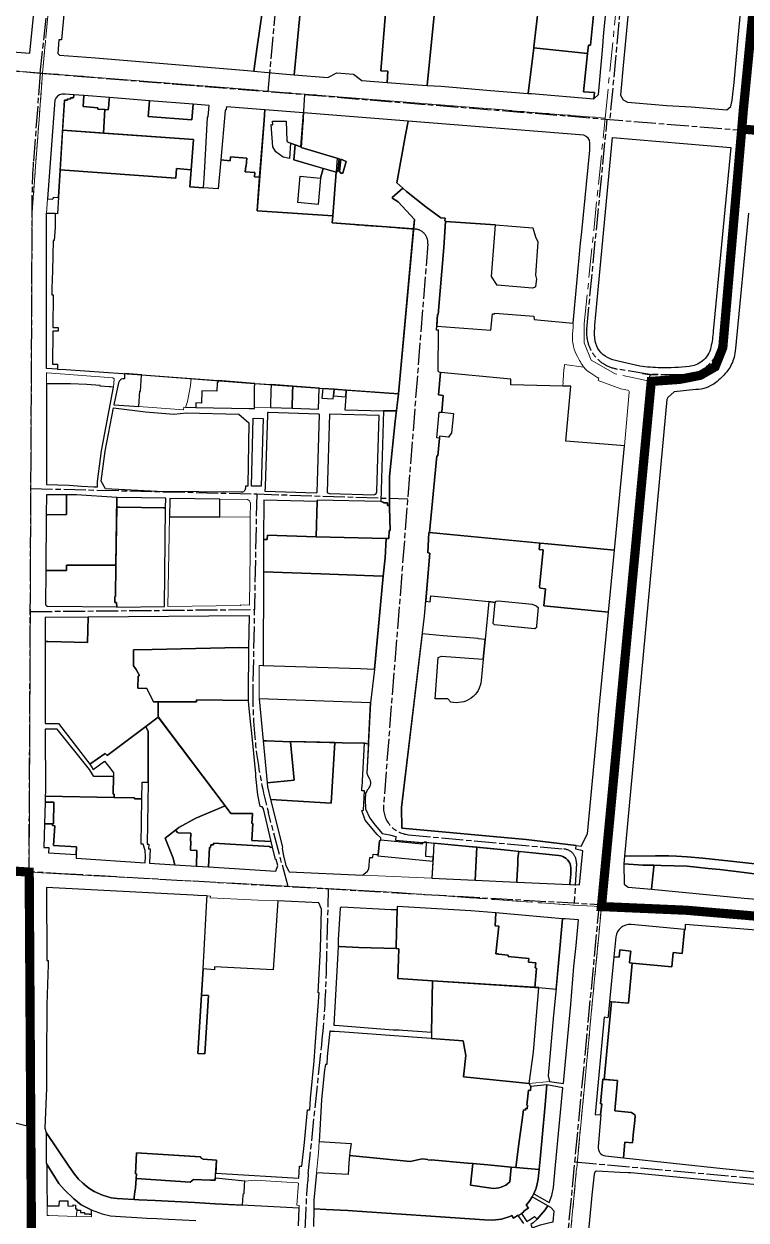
# Model space of a CAD drawing. Header units: millimetres. Extents: x 125232 to 134072, y 142885 to 152835.
# Drawn here: x 132063 to 132849, y 145266 to 146566 of the extents above; entities that cross this region are included whole.
import ezdxf

# ---------------------------------------------------------------- set-up
doc = ezdxf.new("R2010")
doc.units = ezdxf.units.MM
doc.linetypes.add('ACAD_ISO08W100', pattern=[36, 24, -3, 6, -3])
doc.linetypes.add('CENTER', pattern=[50.8, 31.75, -6.35, 6.35, -6.35])
for name, color, linetype in [('commerce', 10, 'Continuous'), ('commerce & office', 242, 'Continuous'), ('commerce and residence', 32, 'Continuous'), ('culture', 21, 'Continuous'), ('green & plaza', 80, 'Continuous'), ('hospital', 231, 'Continuous'), ('industry', 35, 'Continuous'), ('military', 76, 'Continuous'), ('research & university', 30, 'Continuous'), ('reserve', 253, 'Continuous'), ('residence', 2, 'Continuous'), ('water', 4, 'Continuous'), ('老城北中心线', 7, 'ACAD_ISO08W100')]:
    doc.layers.add(name, color=color, linetype=linetype)
for name, color, linetype, lineweight in [('government', 221, 'Continuous', 0), ('historical site', 232, 'Continuous', 0), ('municipal utilities', 151, 'Continuous', 0), ('school', 31, 'Continuous', 0), ('super block', 6, 'CENTER', 0)]:
    doc.layers.add(name, color=color, linetype=linetype, lineweight=lineweight)

msp = doc.modelspace()

# ---------------------------------------------------------------- linework, layer by layer
at = {"layer": 'commerce'}
for points in [[(132510.8, 146590.5), (132518.3, 146667.1), (132500.9, 146668.8), (132463.7, 146671.7), (132463.2, 146664.8), (132458, 146600.9), (132451.3, 146515.6), (132459, 146514.9), (132458, 146502.7), (132486.4, 146500.5), (132501.5, 146499.6)], [(132676.1, 146534.4), (132617.7, 146540.5), (132611.5, 146490.9), (132615.1, 146490.6), (132683, 146485.1), (132683.6, 146491.9), (132671.8, 146492.6)], [(132155.7, 146484.5), (132156, 146486.4), (132128.3, 146488.6), (132127.3, 146476.5), (132143.4, 146475.2), (132143.3, 146473.7), (132150.8, 146473.2), (132154.6, 146472.9), (132154.7, 146474.4), (132155, 146474.4)], [(132246.9, 146479.2), (132199.4, 146482.9), (132198.2, 146465.8), (132245.6, 146462.1)], [(132099.5, 146191), (132087.6, 146191.6), (132087.6, 146360.7), (132097, 146360.6), (132097, 146360.1), (132097, 146344.9), (132096, 146330.8), (132094.8, 146330.8), (132094, 146298.1), (132093.4, 146278.9), (132093.3, 146273.3), (132093.3, 146271.7), (132094.6, 146271.7), (132094.4, 146236.2), (132100.3, 146236.2), (132100.3, 146232.2), (132094.4, 146232.2), (132094.2, 146196.6), (132099.6, 146196.6)], [(132109.3, 146054.2), (132087.5, 146054.2), (132087.3, 146032.7), (132088.4, 146032.7), (132109.3, 146032.8)], [(132217.2, 146050.6), (132164.5, 146051.3), (132164, 146051.4), (132163.9, 146040.8), (132166.9, 146040.8), (132214.9, 146040.3), (132217.1, 146040.3)], [(132460.6, 146040.4), (132460.6, 146042.6), (132458.5, 146042.7), (132458.5, 146045.5), (132454, 146045.5), (132454, 146046.5), (132451.2, 146047), (132382.1, 146048.7), (132382.1, 146047), (132380.7, 146008.6), (132381, 146008.6), (132457.1, 146006.9), (132459.9, 146006.9), (132460.3, 146015.4), (132461.5, 146015.4)], [(132134.4, 145755.7), (132099, 145799.5), (132086.2, 145799.6), (132086.3, 145731.8), (132086.1, 145726.6), (132161.1, 145725.2), (132161.1, 145728.8), (132160.2, 145728.8), (132160.3, 145747.9), (132138.9, 145747.9)], [(132198, 145797), (132195.7, 145802.3), (132195.5, 145802.5), (132153.4, 145770.8), (132151.2, 145773), (132134.7, 145761.3), (132138.2, 145755.8), (132150.7, 145764.6), (132156.3, 145757.3), (132160.3, 145752.1), (132160.3, 145747.9), (132160.2, 145728.8), (132161.1, 145728.8), (132161.1, 145725.2), (132183.2, 145724.8), (132183.1, 145723.7), (132191.2, 145723.7), (132191.6, 145741.8), (132198, 145742)], [(132352.8, 145785.9), (132326.9, 145786.7), (132323.2, 145786.8), (132327.5, 145741.1), (132357, 145744.2)], [(132401.3, 145785), (132353.5, 145786.2), (132353.5, 145785.9), (132352.8, 145785.9), (132357, 145744.2), (132327.5, 145741.1), (132327.9, 145736.7), (132331.3, 145723), (132397, 145719.1)], [(132449.8, 145678.2), (132451.2, 145678.7), (132451.2, 145681.4), (132447.1, 145685), (132434.1, 145700.4), (132430.7, 145711), (132432.3, 145711.5), (132433.3, 145732.4), (132430.5, 145732.4), (132430.7, 145736.6), (132430.9, 145736.6), (132433.6, 145784.3), (132432.3, 145784.4), (132409, 145784.8), (132401.3, 145785), (132397, 145719.1), (132331.3, 145723), (132344.1, 145671.2), (132344, 145669.8), (132345.3, 145661.6), (132347.9, 145651.2), (132350.8, 145645.9), (132351.4, 145644.3), (132431.6, 145640.7), (132432.6, 145642), (132436.6, 145645.2), (132438.1, 145647.5), (132439.1, 145660.1), (132442.4, 145659.9), (132442.7, 145663.5), (132448.4, 145663)], [(132095.4, 145720), (132085.9, 145720.1), (132085.3, 145696.7), (132085.6, 145696.7), (132095.2, 145696.7)], [(132311.9, 145697), (132311, 145697.1), (132311.7, 145707.5), (132311.7, 145707.7), (132288, 145707.8), (132281.8, 145716.1), (132250, 145702.6), (132231.4, 145692.7), (132227.7, 145689.8), (132228.6, 145688.9), (132230.2, 145687), (132230.9, 145686.8), (132244.4, 145686.3), (132244, 145677.6), (132244.7, 145677.6), (132244.3, 145668), (132251.2, 145667.6), (132250.6, 145650.6), (132263.6, 145649.7), (132264.9, 145670.8), (132265.9, 145670.7), (132266.1, 145673.9), (132269, 145673.8), (132269.1, 145675.4), (132330.2, 145671.8), (132331.4, 145670.7), (132333.5, 145671.3), (132332, 145677.5), (132310.7, 145678.3)], [(132120.3, 145671.6), (132095.3, 145673), (132096.6, 145694.5), (132093.9, 145694.7), (132093.9, 145696.7), (132085.6, 145696.7), (132085.3, 145696.7), (132084.6, 145671), (132089.9, 145670.7), (132089.6, 145665.1), (132119.9, 145663.3)], [(132244.7, 145677.6), (132244, 145677.6), (132244.4, 145686.3), (132230.9, 145686.8), (132230.2, 145687), (132228.6, 145688.9), (132227.7, 145689.8), (132216.7, 145681.1), (132225.2, 145659.1), (132226.7, 145653.1), (132227.2, 145652.1), (132250.6, 145650.6), (132251.2, 145667.6), (132244.3, 145668)], [(132333.5, 145671.3), (132331.4, 145670.7), (132330.2, 145671.8), (132269.1, 145675.4), (132269, 145673.8), (132266.1, 145673.9), (132265.9, 145670.7), (132264.9, 145670.8), (132263.6, 145649.7), (132337, 145645), (132339.1, 145651.4), (132337.4, 145657.8), (132336.8, 145657.8)], [(132748.2, 145649.7), (132748.1, 145651.7), (132736.1, 145651.7), (132715.7, 145652.9), (132716, 145631.1), (132720.1, 145627.8), (132745.8, 145625.4)], [(132649, 145593.2), (132576.4, 145599.7), (132575.7, 145585.8), (132579.5, 145585.4), (132576.3, 145555.3), (132579.2, 145555.1), (132579.1, 145554.8), (132589.9, 145553.8), (132589.7, 145552.2), (132612.1, 145550.2), (132611.7, 145546.3), (132619.7, 145545.5), (132619.1, 145539.8), (132620.5, 145539.7), (132618.8, 145518.7), (132623.1, 145518.4), (132641.9, 145516.8), (132644.9, 145549)], [(132724.7, 145545), (132721.7, 145545.3), (132722.2, 145549.7), (132723.1, 145558.2), (132711.1, 145559.5), (132710.3, 145551.4), (132704.7, 145552), (132700.1, 145503.3), (132720.5, 145501.4)], [(132106.6, 145298.9), (132101.1, 145305.5), (132088.9, 145324.6), (132087.9, 145326.4), (132087.9, 145305), (132088.2, 145281.2), (132100.9, 145281), (132101.3, 145281), (132101.5, 145286.7), (132110.9, 145286.4), (132110.7, 145281.1), (132116.4, 145280.9), (132116.4, 145282.1), (132119.2, 145282), (132119, 145277.8), (132120.6, 145277.8), (132120.6, 145276.5), (132124.5, 145276.4), (132124.4, 145274), (132129, 145273.9), (132129, 145272.5), (132133.9, 145272.4), (132133.9, 145271.9), (132136.5, 145271.9), (132136.5, 145276.6), (132136.2, 145276.7), (132125.4, 145282.4), (132117.1, 145288.6)]]:
    msp.add_lwpolyline(points, close=True, dxfattribs=at)
msp.add_lwpolyline([(132106.8, 146580.5), (132103.9, 146549.2), (132101.1, 146549), (132099.8, 146534.2), (132101.5, 146532.4), (132140.7, 146529.4), (132201.6, 146524.6), (132306.2, 146515.7), (132313, 146515.1), (132316.5, 146541.4), (132325, 146599.1)], dxfattribs=at)
for points in [[(132705.4, 145994), (132632.7, 146001), (132624, 146001.8), (132623.3, 145994.8), (132627.7, 145994.4), (132623.7, 145954.2, 0.413332), (132625, 145952.7), (132630.2, 145952.2), (132628.7, 145933.5), (132698.9, 145926.6)], [(132657.5, 145651.7, 0.306714), (132645, 145662.1), (132627, 145663.9), (132601.2, 145666.6), (132600.4, 145659.3), (132600.1, 145653.2), (132599, 145634.6), (132599, 145633.3), (132656.8, 145630.7), (132657.8, 145642), (132658, 145648.1)], [(132781.7, 145581.6), (132723.7, 145587, 0.401427), (132706.8, 145573.6), (132704.7, 145552), (132710.3, 145551.4), (132711.1, 145559.5), (132723.1, 145558.2), (132722.2, 145549.7), (132721.7, 145545.3), (132724.7, 145545), (132767.8, 145541.1), (132769.3, 145556.6), (132779.1, 145555.6)], [(132708.6, 145417.5), (132692.8, 145418.8), (132690.3, 145392.2), (132691.6, 145392.1), (132690.3, 145380), (132690.5, 145380), (132687.5, 145345.5, 0.403553), (132695.5, 145335.6), (132715.1, 145333.5), (132716.8, 145350.5), (132725.1, 145349.7), (132726.2, 145361.9), (132727.1, 145370.4), (132728, 145378.8), (132727.4, 145380.2), (132723.8, 145382.7), (132705.6, 145384.5)]]:
    msp.add_lwpolyline(points, format="xyb", close=True, dxfattribs=at)
at = {"layer": 'commerce & office'}
for points in [[(132313.9, 146170.6), (132314.1, 146175.5), (132309.1, 146175.9), (132274.2, 146178.5), (132274, 146176.3), (132273.1, 146176.4), (132272.8, 146167.1), (132256.6, 146167.5), (132256.1, 146154), (132250, 146154.2), (132250, 146149.2), (132308, 146148.1), (132313.6, 146148.2)], [(132355.1, 146165.7), (132355.3, 146172.5), (132332.1, 146174.2), (132331.7, 146169.5), (132331.3, 146149.2), (132354.7, 146148.5)], [(132400.4, 146169.1), (132400.4, 146169.2), (132388, 146170.1), (132387.2, 146159.6), (132399.5, 146158.6), (132399.8, 146161.9)], [(132164, 146051.4), (132120.3, 146054.2), (132109.3, 146054.2), (132109.3, 146032.8), (132088.4, 146032.7), (132087.3, 146032.7), (132086.7, 145971.9), (132109.2, 145972), (132109.4, 145978), (132163, 145978)], [(132629.7, 145386.9), (132631.8, 145412.6), (132614.4, 145410.8), (132613.9, 145406.5), (132611.9, 145406.8), (132609.9, 145390.7), (132610.8, 145390.6), (132610.4, 145386.8), (132608.6, 145386.9), (132608.4, 145385.3), (132606.3, 145385.5), (132604.9, 145374.8), (132601.2, 145348.6), (132598.1, 145322.8), (132623.4, 145320.6), (132624.6, 145331.8)]]:
    msp.add_lwpolyline(points, close=True, dxfattribs=at)
for points in [[(132163, 145978), (132109.4, 145978), (132109.2, 145972), (132086.7, 145971.9), (132086.3, 145935.1), (132086.8, 145934.2, 0.320918), (132089, 145933.1), (132163.9, 145932.7), (132163.8, 145937.1), (132161.9, 145937.1), (132162, 145943.6), (132162.5, 145943.6)], [(132468.8, 145602.9), (132462.5, 145603), (132408.4, 145606.1, 0.372547), (132406.9, 145604.6), (132404.8, 145570.9), (132404.7, 145563.1), (132406.2, 145563.1), (132427.1, 145561.9), (132468, 145560.9), (132468, 145564.1)]]:
    msp.add_lwpolyline(points, format="xyb", close=True, dxfattribs=at)
at = {"layer": 'commerce and residence'}
for points in [[(132413.5, 146167.8), (132413.5, 146168.2), (132400.4, 146169.2), (132399.8, 146161.9), (132412.6, 146160.8), (132413, 146160.8)], [(132600.4, 145659.3), (132601.2, 145666.6), (132585.2, 145668.3), (132555.8, 145671.1), (132553.8, 145635.3), (132599, 145633.3), (132599, 145634.6), (132600.1, 145653.2)], [(132256, 145510.1), (132252.2, 145446.7), (132259.6, 145446.4), (132263.6, 145509.7)]]:
    msp.add_lwpolyline(points, close=True, dxfattribs=at)
msp.add_lwpolyline([(132877, 145639.8), (132846.3, 145643.8), (132819.9, 145646.9), (132807.3, 145648), (132794.5, 145649.6), (132784.5, 145650.5), (132756.1, 145651.2), (132748.1, 145651.7), (132748.2, 145649.7), (132745.8, 145625.7), (132745.8, 145625.4), (132846.3, 145615.8), (132969, 145605.8)], dxfattribs=at)
at = {"layer": 'culture'}
for points in [[(132463.2, 146664.8), (132463.7, 146671.7), (132440.1, 146673.5), (132373, 146678.4), (132363.4, 146579.3), (132356.8, 146511.2), (132393.5, 146508), (132403.2, 146513.1), (132421.6, 146511.8), (132430.7, 146504.8), (132458, 146502.7), (132459, 146514.9), (132451.3, 146515.6), (132458, 146600.9)], [(132324.2, 146461.8), (132325.1, 146473), (132283.4, 146476.3), (132283.1, 146473.8), (132281.7, 146472.2), (132277.1, 146418.6), (132287.4, 146417.7), (132287.8, 146421.8), (132305.5, 146420.4), (132304.8, 146411.8), (132304.4, 146411.8), (132303.8, 146405.6), (132314, 146404.8), (132313.7, 146400.2), (132319.4, 146399.9)]]:
    msp.add_lwpolyline(points, close=True, dxfattribs=at)
for points in [[(132517.1, 145879), (132562.6, 145875.5), (132560.5, 145852.5, -0.458007), (132527.5, 145829), (132524.2, 145832.5), (132510.3, 145832.5), (132513.6, 145877.3)], [(132593, 145323.3), (132567.6, 145325.7), (132551.2, 145327.2), (132548.6, 145303.7), (132571.3, 145300.4, 0.241582), (132591.5, 145307.2)]]:
    msp.add_lwpolyline(points, format="xyb", close=True, dxfattribs=at)
at = {"layer": 'government'}
for points in [[(132159.7, 146181.5), (132088.2, 146187), (132087.6, 146186.9), (132087.6, 146175.1), (132106.8, 146175.2), (132113.6, 146175.2), (132131.5, 146174.2), (132145.9, 146173.1), (132145.8, 146172.6), (132155.6, 146171.8), (132157.4, 146171.6), (132160.3, 146171.5), (132160.5, 146171.5), (132161.2, 146180.4)], [(132244, 146173.4), (132245, 146180.8), (132191.1, 146184.9), (132191, 146184.6), (132189.8, 146167.1), (132189.2, 146167.2), (132188, 146150.3), (132236.6, 146146.6), (132236.8, 146149.5), (132238.9, 146149.4), (132240.9, 146155.9)], [(132256.6, 146167.5), (132272.8, 146167.1), (132273.1, 146176.4), (132274, 146176.3), (132274.2, 146178.5), (132245, 146180.8), (132244, 146173.4), (132240.9, 146155.9), (132238.9, 146149.4), (132250, 146149.2), (132250, 146154.2), (132256.1, 146154)], [(132639.2, 145488.8), (132641.6, 145513.7), (132641.9, 145516.8), (132623.1, 145518.4), (132617.4, 145448.2), (132612.6, 145414), (132634.6, 145416.2), (132633.3, 145422.5)], [(132361.6, 145305.7), (132360.6, 145306.1), (132314.2, 145308.9), (132303.4, 145308.1), (132302.9, 145303.5), (132302.5, 145294.7), (132301.7, 145294.7), (132301.5, 145292.2), (132301.2, 145287.2), (132300.9, 145281.9), (132320.9, 145280.9), (132362.3, 145278.6), (132362.4, 145281.5), (132360, 145281.7)]]:
    msp.add_lwpolyline(points, close=True, dxfattribs=at)
at = {"layer": 'green & plaza'}
msp.add_lwpolyline([(132724.6, 146624.7), (132715, 146521.2), (132712.2, 146493.1), (132712.1, 146489), (132714.9, 146483.9), (132719.7, 146481.3), (132728.2, 146480.6), (132762.5, 146477.8), (132788.9, 146476.1), (132827.7, 146472.9), (132831.9, 146476.6), (132833.5, 146483.4), (132835.6, 146502.9), (132840.1, 146551.4), (132845.9, 146613.2)], dxfattribs=at)
for points in [[(132107.2, 146483.7), (132110.4, 146483.5), (132110.5, 146485), (132113.7, 146484.7), (132113.8, 146486.2), (132117, 146486), (132117.3, 146489.4), (132107.8, 146490.2), (132104.2, 146490, 0.310705), (132096.7, 146483.4), (132088.7, 146376.1), (132093.9, 146375.8), (132095, 146376.8), (132095, 146377.9), (132099.3, 146377.6), (132099.3, 146378.1), (132100.5, 146378.1)], [(132732.9, 146194.3), (132709.4, 146199.6, -0.060911), (132697.7, 146203.7, -0.236512), (132684.4, 146221.6), (132683.8, 146228.3), (132684, 146239), (132685, 146250.6), (132703.1, 146442.9), (132832, 146432.2), (132812.9, 146232.2, -0.02707), (132810.3, 146214.9, -0.178996), (132800.8, 146199.6, -0.137756), (132786.5, 146193.9, -0.03412), (132755.6, 146192.5, -0.026716)], [(132437.3, 145734.2, 0.064571), (132434.6, 145729.9), (132434, 145722.9), (132434.7, 145712.8), (132439.4, 145702.8), (132444.9, 145695.1), (132452.5, 145685.9), (132460.5, 145684.6), (132467.7, 145682.8), (132467.2, 145678.7), (132496.2, 145676.2), (132496.1, 145674.3), (132451.2, 145678.7), (132451.2, 145681.4), (132447.1, 145685), (132434.1, 145700.4), (132430.7, 145711), (132432.3, 145711.5), (132433.3, 145732.4), (132430.5, 145732.4), (132430.7, 145736.6), (132430.9, 145736.6), (132433.6, 145784.3), (132435.1, 145784.1), (132435.1, 145783.9), (132437.3, 145783.7), (132437.7, 145783.7), (132435.9, 145751.5), (132437.2, 145748.7), (132438.6, 145746.3, -0.31342)], [(132620, 145300.3), (132621.3, 145304.9), (132622.2, 145310), (132623.4, 145320.6), (132598.1, 145322.8), (132593, 145323.3), (132591.5, 145307.2, -0.241582), (132571.3, 145300.4), (132548.6, 145303.7), (132551.2, 145327.2), (132545.6, 145327.7), (132506.1, 145331.1), (132506.1, 145330.8), (132502.2, 145331.1), (132502.2, 145331.7), (132496.2, 145332.3), (132483.1, 145329.3), (132417.2, 145335.9), (132416.4, 145327.8), (132415.8, 145315.1), (132381.3, 145317.2), (132378.2, 145287.2), (132378.4, 145277.8), (132391.7, 145277.1), (132415.2, 145275.9), (132435.8, 145274.5), (132500.1, 145270.3), (132563.8, 145266), (132572.8, 145265.7), (132582.4, 145266.8), (132591.6, 145269.7), (132593.7, 145270.6), (132595.6, 145267.6), (132599.8, 145270.5), (132600.2, 145270.6), (132600.4, 145270.3), (132600.7, 145270.5), (132604.1, 145272.8), (132606.3, 145274.4), (132606.5, 145275.1), (132611.8, 145278.9), (132609.2, 145281.9), (132612.6, 145285.7), (132616, 145290.9), (132617.6, 145294.3)]]:
    msp.add_lwpolyline(points, format="xyb", close=True, dxfattribs=at)
for points in [[(132367, 146469.6), (132325.1, 146473), (132324.2, 146461.8), (132316.6, 146363), (132399, 146357.7), (132402.5, 146405.1), (132388.5, 146409.2), (132385.4, 146398.8), (132383, 146370.2), (132361.1, 146372.1), (132363.5, 146400.7), (132385.4, 146398.8), (132388.5, 146409.2), (132356.6, 146418.7), (132358, 146435), (132353.1, 146436.7), (132351.9, 146420.1), (132345, 146421.7), (132337.1, 146427.2), (132333.6, 146432.8), (132331.8, 146457), (132333.6, 146456.8), (132333.5, 146460.8), (132348.2, 146460.8), (132349, 146439.4), (132349.6, 146438.3), (132350.3, 146437.8), (132353.1, 146436.7), (132358, 146435), (132364.1, 146432.9)], [(132312.2, 146137.6), (132323.2, 146137.5), (132321.2, 146063.6), (132310.4, 146063.9)], [(132702.2, 145503.1), (132700.1, 145503.3), (132698.5, 145487.5), (132698.3, 145485.7), (132694.2, 145486.3), (132684.4, 145380.6), (132690.3, 145380), (132691.6, 145392.1), (132690.3, 145392.2), (132692.8, 145418.8), (132694.3, 145418.7)], [(132272.5, 145330.8), (132258, 145331.9), (132256.6, 145332.5), (132255.7, 145333.1), (132254.9, 145334.3), (132185.5, 145338.8), (132184.3, 145315.8), (132185.5, 145315.8), (132185.2, 145310.9), (132243.7, 145306.9), (132247.4, 145309.8), (132265.8, 145308.9), (132271.1, 145309.2)], [(132639.6, 145275.4), (132636, 145279.2), (132632.8, 145281.3), (132629.8, 145276.7), (132625.3, 145271.2), (132621.1, 145266.6), (132617, 145262.7), (132614.5, 145260.9), (132615.7, 145257.3), (132624.9, 145260.6), (132634.9, 145262.9), (132638.6, 145263.8)]]:
    msp.add_lwpolyline(points, close=True, dxfattribs=at)
at = {"layer": 'historical site'}
msp.add_lwpolyline([(132363.5, 146400.7), (132385.4, 146398.8), (132383, 146370.2), (132361.1, 146372.1)], close=True, dxfattribs=at)
at = {"layer": 'hospital'}
msp.add_lwpolyline([(131780.5, 146567), (131780.3, 146561.5), (131839.5, 146557.6), (131881.3, 146555.2), (131881.1, 146551.5), (131897.1, 146549.8), (131962.4, 146543), (131984.3, 146541.1), (132069.3, 146534.5), (132074.7, 146589.2)], dxfattribs=at)
msp.add_lwpolyline([(132133, 145921.2), (132086.2, 145920.8), (132086.2, 145894.9), (132089, 145894.9), (132132.2, 145893.7)], close=True, dxfattribs=at)
at = {"layer": 'industry'}
msp.add_lwpolyline([(132682.8, 146579.5), (132622.6, 146584.9), (132617.8, 146541.5), (132617.7, 146540.5), (132676.1, 146534.4), (132677, 146543.5), (132679.2, 146543.5)], close=True, dxfattribs=at)
at = {"layer": 'military'}
for points in [[(132682.8, 146579.5), (132679.2, 146543.5), (132677, 146543.5), (132676.1, 146534.4), (132671.8, 146492.6), (132683.6, 146491.9), (132683, 146485.1), (132688, 146489.8), (132692.5, 146538), (132693.9, 146557), (132699.9, 146618.2)], [(132510.8, 146590.5), (132501.5, 146499.6), (132516.8, 146498.7), (132570.5, 146494.2), (132611.5, 146490.9), (132617.7, 146540.5), (132617.8, 146541.5), (132622.6, 146584.9)]]:
    msp.add_lwpolyline(points, dxfattribs=at)
at = {"layer": 'municipal utilities'}
for points in [[(132100.5, 146378.1), (132099.3, 146378.1), (132099.3, 146377.6), (132095, 146377.9), (132095, 146376.8), (132093.9, 146375.8), (132088.7, 146376.1), (132087.6, 146360.7), (132097, 146360.6), (132097, 146360.1), (132099.4, 146360)], [(132331.7, 146169.5), (132332.1, 146174.2), (132314.1, 146175.5), (132313.9, 146170.6), (132313.6, 146149.8), (132331.3, 146149.2)], [(132530.3, 146142.7), (132517.6, 146144.1), (132517.6, 146144.3), (132514.7, 146144.4), (132512, 146116.4), (132514.9, 146116), (132515, 146115.9), (132515.2, 146118.2), (132524.8, 146117.2), (132528.2, 146121.8)], [(132444.2, 145864.4), (132444.3, 145864.6), (132443.7, 145864.6), (132429, 145865.3), (132323.3, 145868.6), (132318.9, 145868.6), (132318.9, 145864.7), (132318.7, 145832.6), (132440.1, 145828.3)], [(132508.9, 145675.7), (132501, 145676.5), (132500.8, 145674.9), (132500, 145664), (132500, 145661), (132508.1, 145660.4)], [(132507.8, 145656.1), (132448.1, 145661.7), (132448.2, 145663.1), (132442.7, 145663.5), (132442.4, 145659.9), (132439.1, 145660.1), (132438.1, 145647.5), (132436.6, 145645.2), (132432.6, 145642), (132431.6, 145640.7), (132506.8, 145637.4)], [(132120.6, 145277.8), (132119, 145277.8), (132119.2, 145282), (132116.4, 145282.1), (132116.4, 145280.9), (132110.7, 145281.1), (132110.9, 145286.4), (132101.5, 145286.7), (132101.3, 145281), (132100.9, 145281), (132088.2, 145281.2), (132088.3, 145275.1), (132088.4, 145270.6), (132090.1, 145270.6), (132120.3, 145269.6)], [(132133.9, 145272.4), (132129, 145272.5), (132129, 145273.9), (132124.4, 145274), (132124.5, 145276.4), (132120.6, 145276.5), (132120.3, 145269.6), (132136.5, 145269), (132136.5, 145271.9), (132133.9, 145271.9)]]:
    msp.add_lwpolyline(points, close=True, dxfattribs=at)
msp.add_lwpolyline([(132665, 146204.7, -0.000486), (132668.3, 146198.8, 0.046284), (132672.1, 146193.1), (132671.7, 146193.2), (132651, 146196), (132650.7, 146191.2), (132650.4, 146191.2), (132650.3, 146190.1), (132649.4, 146179.1), (132649.2, 146176.9), (132649.4, 146176.9), (132649.3, 146172.6), (132592.6, 146173.9), (132592.7, 146177.3), (132592.7, 146180.1), (132516.2, 146187.5), (132514.6, 146187.6), (132513.6, 146188.8), (132514.1, 146233.5), (132511.8, 146233.5), (132512.1, 146237.9), (132570.9, 146233.4), (132572.5, 146251.3), (132575.2, 146251.1), (132575.2, 146251.8), (132617.7, 146248.5), (132617.9, 146245), (132625.4, 146244.4), (132660.4, 146241.1), (132660.4, 146237.5), (132659.9, 146232.1, 0.079305), (132660.8, 146215.6, 0.07339)], format="xyb", close=True, dxfattribs=at)
at = {"layer": 'research & university'}
for points in [[(132486.8, 146343.5), (132398.2, 146350.1), (132399, 146357.7), (132316.6, 146363), (132319.4, 146399.9), (132313.7, 146400.2), (132314, 146404.8), (132303.8, 146405.6), (132304.4, 146411.8), (132304.8, 146411.8), (132305.5, 146420.4), (132287.8, 146421.8), (132287.4, 146417.7), (132277.2, 146418.6), (132274.4, 146387.1), (132258.2, 146388.3), (132243.5, 146389.3), (132244.8, 146407.7), (132229, 146409.2), (132228.2, 146398.8), (132102.4, 146407.6), (132100.5, 146378.1), (132099.4, 146360), (132097, 146360.1), (132097, 146344.9), (132096, 146330.8), (132094.8, 146330.8), (132094, 146298.1), (132093.4, 146278.9), (132093.3, 146273.3), (132093.3, 146271.7), (132094.6, 146271.7), (132094.4, 146236.2), (132100.3, 146236.2), (132100.3, 146232.2), (132094.4, 146232.2), (132094.2, 146196.6), (132099.6, 146196.6), (132099.5, 146191), (132108.6, 146190.5), (132191.1, 146184.9), (132309.1, 146175.9), (132470.4, 146164)], [(132623.1, 145518.4), (132507.5, 145525.9), (132506.4, 145469.9), (132506.4, 145463), (132540.9, 145460.5), (132543.5, 145444.6), (132541.1, 145421.5), (132612.6, 145414), (132617.4, 145448.2)]]:
    msp.add_lwpolyline(points, close=True, dxfattribs=at)
for points in [[(132851.2, 146360.5), (132837.1, 146213.4, -0.039109), (132835.4, 146203.7, -0.095738), (132829, 146190.2), (132829, 146190.2, -0.07288), (132815.1, 146176.1), (132815.1, 146176.1), (132815.1, 146176.1), (132815.1, 146176.1), (132815.1, 146176.1, -0.160094), (132794, 146168.9), (132770.2, 146166.5), (132763.5, 146160.1), (132762.4, 146157.9), (132716.3, 145661.3), (132750, 145661.6), (132764.5, 145661.8), (132772.9, 145661.5), (132784.3, 145660.8), (132801.6, 145659.3), (132831.8, 145655.9), (132906.9, 145647.5)], [(132894.6, 145300.7), (132723.2, 145316.9), (132720.2, 145317), (132711.3, 145317.5), (132686, 145318.9, 0.314225), (132683.2, 145315.6), (132680.9, 145292.8), (132680, 145284.6), (132677.1, 145254.7), (132662.4, 145107.9), (132662.3, 145107.6), (132662.4, 145107.6), (132770.3, 145109.2), (132869.1, 145100.1)]]:
    msp.add_lwpolyline(points, format="xyb", dxfattribs=at)
msp.add_lwpolyline([(132891.7, 145578.3), (132782.2, 145587.2), (132782.1, 145585.5), (132782.1, 145581.5), (132781.7, 145581.6), (132779.1, 145555.6), (132769.3, 145556.6), (132767.8, 145541.1), (132724.7, 145545), (132720.5, 145501.4), (132702.2, 145503.1), (132694.3, 145418.7), (132708.6, 145417.5), (132705.6, 145384.5), (132723.8, 145382.7), (132727.4, 145380.2), (132728, 145378.8), (132727.1, 145370.4), (132726.2, 145361.9), (132725.1, 145349.7), (132716.8, 145350.5), (132715.1, 145333.5), (132823.3, 145321.9), (132898.6, 145314.3)], dxfattribs=at)
at = {"layer": 'reserve'}
msp.add_lwpolyline([(132150.8, 146473.2), (132143.3, 146473.7), (132143.4, 146475.2), (132127.3, 146476.5), (132128.3, 146488.6), (132117.3, 146489.4), (132117, 146486), (132113.8, 146486.2), (132113.7, 146484.7), (132110.5, 146485), (132110.4, 146483.5), (132107.2, 146483.7), (132105.1, 146450.8), (132149.4, 146447.7)], close=True, dxfattribs=at)
at = {"layer": 'residence'}
for points in [[(132262.6, 146464.5), (132263.5, 146465.6), (132264.5, 146477.8), (132246.9, 146479.2), (132245.6, 146462.1), (132198.2, 146465.8), (132199.4, 146482.9), (132156, 146486.4), (132155.7, 146484.5), (132155, 146474.4), (132154.7, 146474.4), (132154.6, 146472.9), (132150.8, 146473.2), (132149.4, 146447.7), (132247.3, 146440.7), (132244.8, 146407.7), (132243.5, 146389.3), (132258.2, 146388.3), (132259.4, 146404.2)], [(132478.2, 146446), (132480.9, 146460.6), (132367, 146469.6), (132364.1, 146432.9), (132364.7, 146432), (132405.9, 146419.7), (132404.6, 146406.3), (132403.3, 146405.1), (132402.5, 146405.1), (132399, 146357.7), (132398.2, 146350.1), (132486.8, 146343.5), (132487.8, 146353.8), (132470.1, 146372.8), (132464.3, 146376.6), (132463.6, 146377.7), (132475, 146388), (132468.7, 146393.7)], [(132247.3, 146440.7), (132105.1, 146450.8), (132102.4, 146407.6), (132228.2, 146398.8), (132229, 146409.2), (132244.8, 146407.7)], [(132413.4, 146416.9), (132407.7, 146419.3), (132406.3, 146406), (132407.6, 146404.1), (132410, 146404.1)], [(132716.4, 146107.5), (132707.6, 146108.4), (132707.6, 146108.2), (132652.6, 146112.8), (132658, 146172.5), (132649.3, 146172.6), (132592.6, 146173.9), (132592.7, 146177.3), (132592.7, 146180.1), (132516.2, 146187.5), (132513.9, 146163.1), (132518.9, 146162.5), (132517.6, 146144.1), (132530.3, 146142.7), (132528.2, 146121.8), (132524.8, 146117.2), (132515.2, 146118.2), (132515, 146115.9), (132514.9, 146116), (132513.2, 146096.6), (132512.3, 146096.7), (132504.2, 146013.2), (132632.7, 146001), (132705.4, 145994)], [(132160.5, 146171.4), (132160.5, 146171.4), (132157.4, 146171.6), (132155.6, 146171.8), (132145.8, 146172.6), (132145.9, 146173.1), (132131.5, 146174.2), (132113.6, 146175.2), (132106.8, 146175.2), (132087.6, 146175.1), (132087.6, 146065.6), (132112.2, 146064.9), (132125.5, 146063.8), (132139.1, 146063.2), (132143, 146063), (132143.1, 146068.9), (132147.5, 146102.2)], [(132384.2, 146170.4), (132355.3, 146172.5), (132355.1, 146165.7), (132354.7, 146148.5), (132354.7, 146148.5), (132383.5, 146147.6)], [(132470.4, 146164), (132413.5, 146168.2), (132413.5, 146167.8), (132413, 146160.8), (132412, 146146.8), (132454.1, 146145.5), (132454.1, 146145.7), (132463.5, 146145.5), (132463.5, 146145.7), (132467, 146145.5), (132468.1, 146145.5)], [(132466.7, 146134.4), (132468.1, 146145.5), (132467, 146145.5), (132463.5, 146145.7), (132463.5, 146145.5), (132454.1, 146145.7), (132454.1, 146145.5), (132451.2, 146047), (132454, 146046.5), (132454, 146045.5), (132458.5, 146045.5), (132458.5, 146042.7), (132460.6, 146042.6), (132460.6, 146074.4)], [(132217.1, 146040.3), (132214.9, 146040.3), (132166.9, 146040.8), (132163.9, 146040.8), (132163, 145978), (132162.5, 145943.6), (132162, 145943.6), (132161.9, 145937.1), (132163.8, 145937.1), (132163.9, 145932.7), (132163.9, 145932.1), (132215.9, 145932.8)], [(132276, 146049.8), (132221.7, 146050.5), (132221.6, 146048.6), (132221.3, 146030.5), (132275.9, 146030.5)], [(132382.1, 146047), (132323.8, 146048.5), (132323.7, 146005.7), (132327.7, 146005.6), (132327.9, 146010.6), (132380.7, 146008.6)], [(132457.1, 146006.9), (132380.7, 146008.6), (132380.7, 146008.6), (132327.9, 146010.6), (132327.7, 146005.6), (132323.7, 146005.7), (132323.6, 145970.5), (132385.9, 145968.3), (132452.8, 145965.9), (132453.9, 145965.8), (132455.8, 145985.8)], [(132453.9, 145965.8), (132452.8, 145965.9), (132385.9, 145968.3), (132323.6, 145970.5), (132323.3, 145868.6), (132429, 145865.3), (132443.7, 145864.6), (132444.3, 145864.6)], [(132579.3, 145939.1), (132615.9, 145935.3), (132620.1, 145933.8), (132622.3, 145931.8), (132620.5, 145911.8), (132620.4, 145910), (132618.9, 145908.7), (132618.3, 145908.7), (132574.8, 145913), (132573.3, 145914.4), (132575.4, 145937.3), (132576.8, 145938.7)], [(132187.2, 145857.1), (132188.8, 145857.7), (132185.2, 145864.5), (132182.1, 145868.4), (132182, 145885.9), (132202.5, 145886.2), (132297.5, 145888.3), (132305.6, 145888.1), (132307.7, 145888.2), (132308.2, 145922.7), (132307.8, 145922.7), (132133, 145921.2), (132132.2, 145893.7), (132089, 145894.9), (132086.2, 145894.9), (132086.2, 145861), (132086.2, 145805.6), (132089.5, 145805.6), (132100.7, 145805.5), (132134.7, 145761.3), (132151.2, 145773), (132153.4, 145770.8), (132195.5, 145802.5), (132209, 145812.7), (132209.1, 145829.3), (132204, 145829.4), (132196.7, 145843.8), (132187, 145844)], [(132307.7, 145888.2), (132305.6, 145888.1), (132297.5, 145888.3), (132202.5, 145886.2), (132182, 145885.9), (132182.1, 145868.4), (132185.2, 145864.5), (132188.8, 145857.7), (132187.2, 145857.1), (132187, 145844), (132196.7, 145843.8), (132204, 145829.4), (132209.1, 145829.3), (132250.6, 145829.3), (132250.6, 145831.3), (132307.3, 145830.7), (132307.1, 145835.2)], [(132310.7, 145795), (132309.7, 145804.7), (132307.6, 145825.6), (132307.3, 145830.7), (132250.6, 145831.3), (132250.6, 145829.3), (132209.1, 145829.3), (132209, 145812.8), (132281.8, 145716.1), (132288, 145707.8), (132311.7, 145707.7), (132311.7, 145707.5), (132311, 145697.1), (132311.9, 145697), (132310.7, 145678.3), (132332, 145677.5), (132323.4, 145712.7), (132322, 145714.9), (132320, 145715.3), (132317.4, 145728.2), (132315.1, 145748.1), (132315.1, 145751)], [(132440.1, 145828.3), (132318.7, 145832.6), (132323.2, 145786.8), (132326.9, 145786.7), (132353.5, 145785.9), (132353.5, 145786.2), (132409, 145784.8), (132432.3, 145784.4), (132435.1, 145784.1), (132435.1, 145783.9), (132437.3, 145783.7), (132437.7, 145783.7)], [(132209, 145812.7), (132195.5, 145802.5), (132195.7, 145802.3), (132198, 145797), (132198, 145742), (132196.9, 145674.5), (132198.9, 145674.4), (132198.6, 145669.4), (132200.2, 145669.3), (132199.6, 145654.5), (132199.6, 145653.9), (132227.2, 145652.1), (132226.7, 145653.1), (132225.2, 145659.1), (132216.7, 145681.1), (132231.4, 145692.7), (132250, 145702.6), (132281.8, 145716.1)], [(132191.2, 145723.7), (132183.1, 145723.7), (132183.2, 145724.8), (132161.1, 145725.2), (132086.1, 145726.6), (132085.9, 145720.1), (132095.4, 145720), (132095.2, 145696.7), (132093.9, 145696.7), (132093.9, 145694.7), (132096.6, 145694.5), (132095.3, 145673), (132120.3, 145671.6), (132119.9, 145663.3), (132119.7, 145659.1), (132194.9, 145654.2), (132195.2, 145661.1), (132194.8, 145667.7), (132192.8, 145674.4), (132190.6, 145674.5)], [(132500.8, 145674.9), (132501, 145676.5), (132498.2, 145676.7), (132498.1, 145676), (132496.2, 145676.2), (132496.1, 145674.3), (132451.2, 145678.7), (132449.8, 145678.2), (132448.4, 145663), (132448.2, 145663.1), (132448.1, 145661.7), (132507.8, 145656.1), (132508.1, 145660.4), (132500, 145661), (132500, 145664)], [(132451.2, 145678.7), (132451.2, 145678.7), (132451.2, 145678.7)], [(132555.8, 145671.1), (132539.2, 145672.7), (132508.9, 145675.7), (132508.1, 145660.4), (132506.8, 145637.4), (132553.8, 145635.3)], [(132378.8, 145438.3), (132379.7, 145454.3), (132383.8, 145508.2), (132384.1, 145512.7), (132383.1, 145512.8), (132385.5, 145560.7), (132386.6, 145603.9), (132383.9, 145610.5), (132339.3, 145612.9), (132334.1, 145537.9), (132270.4, 145541.2), (132270.2, 145537.9), (132257.8, 145538.7), (132256, 145510.1), (132263.6, 145509.7), (132259.6, 145446.4), (132252.2, 145446.7), (132256, 145510.1), (132257.8, 145538.7), (132262.1, 145613.7), (132261.9, 145613.7), (132262.3, 145618.2), (132252.3, 145618.7), (132247, 145619), (132087.4, 145627.5), (132087.9, 145548), (132089.3, 145548), (132089.3, 145543.6), (132087.7, 145500), (132087.6, 145439.2), (132087.4, 145408.6), (132085.6, 145365.7), (132087.2, 145360.8), (132111.7, 145324.4), (132118, 145315.5), (132122.4, 145310.2), (132126.7, 145306), (132128.1, 145304.8), (132133.5, 145300.5), (132139.2, 145296.9), (132148.3, 145292.8), (132158, 145290), (132164.3, 145289), (132182.7, 145287.9), (132182.7, 145290), (132183.2, 145294.1), (132184.5, 145300.5), (132185.2, 145310.9), (132185.5, 145315.8), (132184.3, 145315.8), (132185.5, 145338.8), (132254.7, 145334.3), (132255, 145334.3), (132255, 145334.2), (132255.7, 145333.1), (132256.6, 145332.5), (132258, 145331.9), (132272.5, 145330.8), (132271.6, 145316.7), (132283.6, 145316), (132355.8, 145311.5), (132361.9, 145311.2), (132362.8, 145324.3), (132365.3, 145324.2), (132368.2, 145350.1), (132371.6, 145385.7), (132374.1, 145385.6), (132374.7, 145397.8)], [(132579.5, 145585.4), (132575.7, 145585.8), (132576.4, 145599.7), (132549, 145601.9), (132468.8, 145606.5), (132468.8, 145602.9), (132468, 145564.1), (132468, 145560.9), (132470.6, 145560.8), (132470.9, 145560.8), (132469.8, 145528.3), (132507.5, 145525.9), (132618.8, 145518.7), (132620.5, 145539.7), (132619.1, 145539.8), (132619.7, 145545.5), (132611.7, 145546.3), (132612.1, 145550.2), (132589.7, 145552.2), (132589.9, 145553.8), (132579.1, 145554.8), (132579.2, 145555.1), (132576.3, 145555.3)], [(132470.9, 145560.8), (132468, 145560.9), (132427.1, 145561.9), (132406.2, 145563.1), (132404.7, 145563.1), (132404.6, 145556.3), (132400, 145477.7), (132401.4, 145477.6), (132464.8, 145472.4), (132471, 145472.4), (132475.1, 145472.2), (132491.1, 145471), (132506.4, 145469.9), (132507.5, 145525.9), (132469.8, 145528.3)], [(132606.3, 145385.5), (132608.4, 145385.3), (132608.6, 145386.9), (132610.4, 145386.8), (132610.8, 145390.6), (132609.9, 145390.7), (132611.9, 145406.8), (132613.9, 145406.5), (132614.4, 145410.8), (132612.6, 145414), (132541.1, 145421.5), (132543.5, 145444.6), (132540.9, 145460.5), (132470.8, 145465.5), (132411.7, 145470.1), (132400.9, 145470.7), (132396.4, 145470.9), (132396.4, 145471), (132395.6, 145471), (132392.9, 145443.4), (132392.3, 145435), (132391.1, 145435), (132390.1, 145428.9), (132386.8, 145396.6), (132385.2, 145369.8), (132384.2, 145351.1), (132418.9, 145349.1), (132417.5, 145339.5), (132417.2, 145335.9), (132483.1, 145329.3), (132496.2, 145332.3), (132502.2, 145331.7), (132502.2, 145331.1), (132506.1, 145330.8), (132506.1, 145331.1), (132545.6, 145327.7), (132551.2, 145327.2), (132567.6, 145325.7), (132593, 145323.3), (132598.1, 145322.8), (132601.2, 145348.6), (132604.9, 145374.8)], [(132302.9, 145303.5), (132303.4, 145308.1), (132271.2, 145311.4), (132271.1, 145309.2), (132265.8, 145308.9), (132247.4, 145309.8), (132243.7, 145306.9), (132185.2, 145310.9), (132184.4, 145300.5), (132184.4, 145300.3), (132183.2, 145294.1), (132182.7, 145290), (132182.7, 145287.9), (132187.8, 145287.7), (132205.8, 145286.9), (132248.6, 145284.7), (132271, 145283.4), (132300.9, 145281.9), (132301.2, 145287.2), (132301.5, 145292.2), (132301.7, 145294.7), (132302.5, 145294.7)]]:
    msp.add_lwpolyline(points, close=True, dxfattribs=at)
for points in [[(132678.4, 146429.2), (132678.7, 146437.2, 0.312233), (132672.2, 146445.4), (132480.9, 146460.6), (132478.2, 146446), (132468.7, 146393.7), (132475, 146388), (132479.1, 146384.2), (132500, 146367.4), (132516.5, 146355.7), (132521.3, 146355.1), (132521, 146352.4), (132521.6, 146352.3), (132521.6, 146351.7), (132575.9, 146347.9), (132593.8, 146346.6), (132616.7, 146344.7), (132619.6, 146335), (132622, 146329.6), (132619.6, 146293.3), (132620.4, 146288.8), (132619.9, 146283.7), (132619.4, 146280.6), (132618.4, 146279.8), (132616.1, 146279), (132577.7, 146282.5), (132571.5, 146291.7), (132575.9, 146347.9), (132521.6, 146351.7), (132519.6, 146323.4), (132513.5, 146250.3), (132513, 146250.3), (132512.1, 146237.9), (132570.9, 146233.4), (132572.5, 146251.3), (132575.2, 146251.1), (132575.2, 146251.8), (132617.7, 146248.5), (132617.9, 146245), (132625.4, 146244.4), (132660.4, 146241.1), (132668.4, 146327.9), (132669.8, 146340.4)], [(132191, 146184.6), (132191.1, 146184.9), (132172.4, 146186.1), (132172.2, 146180.6, 0.319731), (132167.1, 146178.3), (132165.8, 146176.1), (132160.9, 146152.3), (132188, 146150.3), (132189.2, 146167.2), (132189.8, 146167.1)], [(132160.3, 146148.8), (132195.2, 146144.5), (132226, 146142.1), (132239.8, 146143.5), (132296.9, 146142), (132307.6, 146132.6), (132306.4, 146064.4), (132306.4, 146063.9), (132303.9, 146063.9), (132303.9, 146061.6, -0.441706), (132299, 146057.1), (132207.8, 146058.1), (132151.6, 146060.7), (132147, 146069.1), (132151.2, 146102)], [(132328.2, 146143.4, -0.451621), (132329, 146144.2), (132383.4, 146142.5), (132384, 146141.4), (132381.5, 146056.8), (132380.8, 146056.4), (132380.8, 146056.2), (132325.4, 146057.9), (132325.7, 146063.4), (132328.2, 146141.5)], [(132449.5, 146140.5), (132395.3, 146142.2), (132392.8, 146057.3), (132393.1, 146056.5), (132395.3, 146055.8), (132443.6, 146054.4, 0.35388), (132447, 146058.3)], [(132698.9, 145926.6), (132628.7, 145933.5), (132630.2, 145952.2), (132625, 145952.7, -0.413332), (132623.7, 145954.2), (132627.7, 145994.4), (132623.3, 145994.8), (132624, 146001.8), (132504.2, 146013.2), (132503.6, 146013.3), (132502.3, 145991.2), (132504.6, 145990.9), (132500, 145938.6), (132505, 145938.1), (132505.6, 145944.4), (132509.7, 145944.1), (132568.6, 145938.3), (132575.4, 145937.3), (132576.8, 145938.7), (132579.3, 145939.1), (132615.9, 145935.3), (132620.1, 145933.8), (132622.3, 145931.8), (132620.5, 145911.8), (132620.4, 145910), (132618.9, 145908.7), (132574.8, 145913), (132573.3, 145914.4), (132575.4, 145937.3), (132568.6, 145938.3), (132564.6, 145896.9), (132564.6, 145896.9), (132562.6, 145875.5), (132560.5, 145852.5, -0.458007), (132527.5, 145829), (132524.2, 145832.5), (132510.3, 145832.5), (132513.6, 145877.3), (132517.1, 145879), (132562.6, 145875.5), (132564.6, 145896.9), (132557, 145897.6), (132557, 145898.1), (132518.9, 145901), (132496.3, 145903.1), (132473.8, 145714.3), (132474, 145691.7), (132609.4, 145679.7), (132663.6, 145673), (132669.3, 145672.3), (132675.9, 145685.6), (132686.8, 145801.1), (132688.1, 145815)]]:
    msp.add_lwpolyline(points, format="xyb", close=True, dxfattribs=at)
at = {"layer": 'school'}
for points in [[(132575.9, 146347.9), (132593.8, 146346.6), (132616.7, 146344.7), (132619.6, 146335), (132622, 146329.6), (132619.6, 146293.3), (132620.4, 146288.8), (132619.9, 146283.7), (132619.4, 146280.6), (132618.4, 146279.8), (132616.1, 146279), (132577.7, 146282.5), (132571.5, 146291.7)], [(132309.3, 146045.3), (132308.3, 146047.7), (132306.3, 146049.3), (132276, 146049.8), (132275.9, 146030.5), (132309.2, 146030)], [(132309, 145991.3), (132309.2, 146030), (132275.9, 146030.5), (132221.3, 146030.5), (132221.3, 146030.5), (132219.6, 145932.9), (132298.7, 145933.9), (132298.7, 145934.8), (132308.3, 145934.5)], [(132568.6, 145938.3), (132509.7, 145944.1), (132505.6, 145944.4), (132505, 145938.1), (132500, 145938.6), (132498.6, 145922.5), (132496.3, 145903.1), (132518.9, 145901), (132557, 145898.1), (132557, 145897.6), (132564.6, 145896.9)], [(132339.3, 145612.9), (132317.9, 145613.7), (132265.7, 145616.1), (132265.9, 145617.9), (132262.3, 145618.2), (132261.9, 145613.7), (132262.1, 145613.7), (132257.8, 145538.7), (132270.2, 145537.9), (132270.4, 145541.2), (132334.1, 145537.9)], [(132417.2, 145335.9), (132417.5, 145339.5), (132418.9, 145349.1), (132384.2, 145351.1), (132383.5, 145338.7), (132381.3, 145317.2), (132415.8, 145315.1), (132416.4, 145327.8)]]:
    msp.add_lwpolyline(points, close=True, dxfattribs=at)
msp.add_lwpolyline([(132721.4, 146166, 0.324696), (132719.5, 146168.2), (132712.3, 146169.6), (132687.6, 146178.7), (132688.4, 146181.4), (132687.1, 146181.6), (132678.4, 146187.2, -0.058279), (132672.1, 146193.1), (132671.7, 146193.2), (132651, 146196), (132650.7, 146191.2), (132650.4, 146191.2), (132650.3, 146190.1), (132649.4, 146179.1), (132649.2, 146176.9), (132649.4, 146176.9), (132649.3, 146172.6), (132658, 146172.5), (132652.6, 146112.8), (132707.6, 146108.2), (132707.6, 146108.4), (132716.4, 146107.5)], format="xyb", close=True, dxfattribs=at)
at = {"layer": 'super block'}
for points in [[(132146.9, 147139.3), (131684.3, 147130.5), (131640.1, 147144.4), (131635.7, 147129.6), (131592.1, 146989.7), (131563.6, 146862.1), (131535.2, 146704.6), (131521.2, 146590.8), (131518.5, 146562.3), (132053.5, 146515.4), (132083.2, 146513), (132099.5, 146687.9)], [(132735.8, 146864.7), (132743.9, 146889), (132760.9, 146908.3), (132787.9, 146920.6), (132815.9, 146922), (132833.3, 147114), (132440.7, 147144.9), (132146.9, 147139.3), (132099.5, 146687.9), (132083.2, 146513), (132695.2, 146464)], [(132071.8, 146361.1), (132083.2, 146513), (132053.5, 146515.4), (131518.5, 146562.3), (131514.7, 146520.1), (131370.7, 145943.1), (131332.3, 145687.9), (131755.8, 145661.5), (131908.9, 145654), (132068.7, 145644.1)], [(132679.9, 146200.7), (132672.5, 146219.8), (132672.5, 146240.2), (132695.2, 146464), (132083.2, 146513), (132071.8, 146361.1), (132068.7, 145644.1), (132088.4, 145642.9), (132266.9, 145633.3), (132469.9, 145621.8), (132667.2, 145607.6), (132691.2, 145606.6), (132745.4, 146177.7), (132706.2, 146185.8)], [(132691.2, 145606.6), (132667.2, 145607.6), (132469.9, 145621.8), (132266.9, 145633.3), (132088.4, 145642.9), (132068.7, 145644.1), (132071.1, 145254.5), (132047.3, 145031.5), (132017.5, 144777), (132123.2, 144744), (132221.7, 144719.3), (132312.4, 144708.4), (132603.7, 144683.3)]]:
    msp.add_lwpolyline(points, close=True, dxfattribs=at)
at = {"layer": 'super block', "const_width": 10}
msp.add_lwpolyline([(132882.2, 146846.3), (132845.6, 146473.4), (132843.8, 146452.1), (133216.9, 146422.3), (133671.1, 146387.2), (133690.4, 146421.5), (134033.8, 147001.3)], dxfattribs=at)
for points in [[(133656, 146240.9), (133671.1, 146387.2), (133216.9, 146422.3), (132843.8, 146452.1), (132823.2, 146214.4), (132814.9, 146193.6), (132798.7, 146184.3), (132776.3, 146179.9), (132745.4, 146177.7), (132691.2, 145606.6), (132783.3, 145602.6), (132956.5, 145587.9), (133189.8, 145565.2), (133379.5, 145550.5), (133548.7, 145544.5), (133581.7, 145539), (133581.7, 145539), (133591.4, 145582.8)], [(132068.7, 145644.1), (131908.9, 145654), (131755.8, 145661.5), (131332.3, 145687.9), (131328.1, 145659.9), (131249.9, 145218.2), (131232.3, 144995.3), (131455.5, 144952.1), (131717.1, 144877.2), (131846.7, 144835.7), (131978.8, 144789.1), (132017.5, 144777), (132047.3, 145031.5), (132071.1, 145254.5)]]:
    msp.add_lwpolyline(points, close=True, dxfattribs=at)
at = {"layer": 'super block'}
msp.add_lwpolyline([(132956.5, 145587.9), (132783.3, 145602.6), (132691.2, 145606.6), (132603.7, 144683.3), (132580.4, 144436.7), (132604.3, 144431.9), (132745.9, 144471.8), (132823, 144500.9), (132890.9, 144502.9)], dxfattribs=at)
at = {"layer": 'water'}
for points in [[(132325, 146599.1), (132316.5, 146541.4), (132313, 146515.1), (132344.2, 146512.3), (132356.8, 146511.2), (132363.4, 146579.3)], [(132906.9, 145647.5), (132831.8, 145655.9), (132801.6, 145659.3), (132784.3, 145660.8), (132772.9, 145661.5), (132764.5, 145661.8), (132750, 145661.6), (132717.8, 145661.3), (132716.3, 145661.3), (132715.7, 145652.9), (132736.1, 145651.7), (132748.1, 145651.7), (132756.1, 145651.2), (132784.5, 145650.5), (132794.5, 145649.6), (132807.3, 145648), (132819.9, 145646.9), (132846.3, 145643.8), (132877, 145639.8)], [(132361.6, 145259.3), (132362.3, 145278.6), (132320.9, 145280.9), (132271, 145283.4), (132248.6, 145284.7), (132205.8, 145286.9), (132187.8, 145287.7), (132164.3, 145289), (132158, 145290), (132148.3, 145292.8), (132139.2, 145296.9), (132133.5, 145300.5), (132126.7, 145306), (132122.4, 145310.2), (132118, 145315.5), (132111.7, 145324.4), (132087.2, 145360.8), (132087.3, 145327.7), (132088.9, 145324.6), (132101.1, 145305.5), (132106.6, 145298.9), (132117.1, 145288.6), (132125.4, 145282.4), (132136.2, 145276.7), (132148, 145272.4), (132157.3, 145270.4), (132167.9, 145269.4), (132185.6, 145268.6), (132196.6, 145267.9), (132207.6, 145267.3), (132220.4, 145266.6), (132249.9, 145265.1)], [(132606.7, 145261.9), (132600.7, 145270.5), (132600.4, 145270.3), (132600.2, 145270.6), (132599.8, 145270.5), (132595.6, 145267.6), (132593.7, 145270.6), (132591.6, 145269.7), (132582.4, 145266.8), (132572.8, 145265.7), (132563.8, 145266), (132500.1, 145270.3), (132435.8, 145274.5), (132415.2, 145275.9), (132391.7, 145277.1), (132378.4, 145277.8), (132377.8, 145258.6)]]:
    msp.add_lwpolyline(points, dxfattribs=at)
for points in [[(132345, 146421.7), (132337.1, 146427.2), (132333.6, 146432.8), (132331.8, 146457), (132333.6, 146456.8), (132333.5, 146460.8), (132348.2, 146460.8), (132349, 146439.4), (132349.6, 146438.3), (132350.3, 146437.8), (132353.1, 146436.7), (132351.9, 146420.1)], [(132364.7, 146432), (132364.1, 146432.9), (132358, 146435), (132356.6, 146418.7), (132402.5, 146405.1), (132403.3, 146405.1), (132404.6, 146406.3), (132405.9, 146419.7)], [(132407.7, 146419.3), (132413.4, 146416.9), (132410, 146404.1), (132407.6, 146404.1), (132406.3, 146406)], [(132661, 145541.3), (132663.7, 145564.4), (132666.2, 145592.3), (132651.7, 145593.1), (132649, 145593.3), (132644.9, 145549), (132641.6, 145513.7), (132639.2, 145488.8), (132633.3, 145422.5), (132634.6, 145416.2), (132649.9, 145414), (132651.6, 145434.1), (132657.1, 145492.3), (132657.8, 145500)], [(132649.3, 145409.5), (132631.8, 145412.6), (132629.7, 145386.9), (132624.6, 145331.8), (132622.2, 145310), (132621.3, 145304.9), (132620, 145300.3), (132617.6, 145294.3), (132634.5, 145284.6), (132637.2, 145292.5), (132638.9, 145301.1), (132639.7, 145309.4), (132641.2, 145325.3)], [(132616, 145290.9), (132612.6, 145285.7), (132609.2, 145281.9), (132611.8, 145278.9), (132606.5, 145275.1), (132606.3, 145274.4), (132604.1, 145272.8), (132610.1, 145264.2), (132612.3, 145265.7), (132613.1, 145265.8), (132617.9, 145269), (132618.5, 145269.5), (132621.1, 145266.6), (132625.3, 145271.2), (132629.8, 145276.7), (132632.8, 145281.3)]]:
    msp.add_lwpolyline(points, close=True, dxfattribs=at)
msp.add_lwpolyline([(132512.3, 146096.7), (132513.2, 146096.6), (132514.9, 146116), (132512, 146116.4), (132514.7, 146144.4), (132517.6, 146144.3), (132518.9, 146162.5), (132513.9, 146163.1), (132516.2, 146187.5), (132514.6, 146187.6), (132513.6, 146188.8), (132514.1, 146233.5), (132511.8, 146233.5), (132513, 146250.3), (132513.5, 146250.3), (132519.6, 146323.4), (132521.6, 146352.3), (132521, 146352.4), (132521.3, 146355.1), (132516.5, 146355.7), (132500, 146367.4), (132479.1, 146384.2), (132475, 146388), (132463.6, 146377.7), (132464.3, 146376.6), (132470.1, 146372.8), (132487.8, 146353.8), (132470.4, 146164), (132466.7, 146134.4), (132460.6, 146074.4), (132460.6, 146040.4), (132461.5, 146015.4), (132460.3, 146015.4), (132459.9, 146006.9), (132457.1, 146006.9), (132455.8, 145985.8), (132453.9, 145966), (132444.2, 145864.4), (132440.1, 145828.3), (132435.9, 145751.5), (132437.2, 145748.7), (132438.6, 145746.3, -0.31342), (132437.3, 145734.2, 0.064571), (132434.6, 145729.9), (132434, 145722.9), (132434.7, 145712.8), (132439.4, 145702.8), (132444.9, 145695.1), (132452.5, 145685.9), (132460.5, 145684.6), (132467.7, 145682.8), (132467.2, 145678.7), (132498.1, 145676), (132498.2, 145676.7), (132539.2, 145672.7), (132585.2, 145668.3), (132627, 145663.9), (132645, 145662.1, -0.306714), (132657.5, 145651.7), (132658, 145648.1), (132657.8, 145642), (132656.8, 145630.8), (132656.8, 145630.7), (132667.4, 145630.2), (132671.1, 145667.2), (132663.3, 145669.1), (132663.6, 145673), (132609.4, 145679.7), (132474, 145691.7), (132473.8, 145714.3), (132498.6, 145922.5), (132504.6, 145990.9), (132502.3, 145991.2), (132503.6, 146013.3), (132504.2, 146013.2)], format="xyb", close=True, dxfattribs=at)
at = {"layer": '老城北中心线', "linetype": 'ACAD_ISO08W100', "lineweight": 25}
for p, q in [((132080.7, 146513), (132147.2, 147143.9)), ((132737.1, 146855.1), (132700.2, 146462.6)), ((132876.4, 146842), (132839.7, 146451.3)), ((132080.7, 146513), (132073.2, 146416)), ((132368.3, 146489.6), (132364.7, 146432)), ((132675.2, 146234.5), (132697.5, 146462.8)), ((132842.1, 146451.1), (132820, 146221)), ((132364.7, 146432), (132403.7, 146420.4)), ((132403.7, 146420.4), (132398.2, 146350.1)), ((132071.7, 146379.8), (132070.2, 146056.3)), ((132398.2, 146350.1), (132488.5, 146343.3)), ((132502.3, 146327.2), (132454.1, 145717)), ((132743.8, 146185.4), (132630.6, 145001)), ((132743.8, 146185.1), (132708.3, 146191.1)), ((132779.9, 146184.8), (132743.8, 146185.1)), ((132070.2, 146056.3), (132068.2, 145644.7)), ((132070.2, 146061.2), (132316.2, 146055.3)), ((132316.2, 146055.3), (132312, 145847.8)), ((132069.6, 145927.4), (132313.6, 145929.7)), ((132350.3, 145628.4), (132328.9, 145708.4)), ((131332.1, 145686.7), (132103.5, 145642.7)), ((132481.2, 145684.7), (132650.4, 145669.2)), ((132664, 145653.4), (132661.5, 145610.5)), ((132071.4, 145298.3), (132068.2, 145644.7)), ((132103.5, 145642.7), (132688.7, 145608.9)), ((132392, 145534.1), (132394.4, 145625.9)), ((132688.8, 145609.5), (133132.2, 145569.1)), ((132372.3, 145316), (132386.9, 145456.5)), ((132372.3, 145316), (132386.9, 145456.5)), ((132372.3, 145316), (132386.9, 145456.5)), ((132662, 145329), (132884, 145308.7)), ((132369.6, 145278.6), (132368.5, 145252.8))]:
    msp.add_line(p, q, dxfattribs=at)
for points in [[(132328.6, 146492.8), (132388.8, 147146.2)], [(131523.4, 146558.4), (132080.7, 146513), (133690.1, 146382.1)], [(131523.4, 146558.4), (132080.7, 146513), (133690.1, 146382.1)], [(132316.2, 146055.3), (132480.4, 146049.9)], [(132070.8, 145366.6), (132006.2, 145382.9), (131942.5, 145393.5), (131849.5, 145368.7), (131828.4, 145359.7), (131778.1, 145357.9), (131687.1, 145370.1), (131493.2, 145432.8), (131298.8, 145491.6)]]:
    msp.add_lwpolyline(points, dxfattribs=at)
for centre, radius, start, end in [((132571.7, 146377.5), 500, 175.5762, 179.7315), ((132571.7, 146377.5), 500, 175.5762, 179.7315), ((132487.4, 146328.4), 15, 355.4761, 85.7177), ((132715, 146230.6), 40, 174.4307, 260.3491), ((132780.2, 146224.8), 40, 269.5281, 354.519), ((132752.7, 146285), 100, 260.3491, 269.5281), ((132811.9, 145837.7), 500, 178.8417, 194.9882), ((132484, 145714.6), 30, 175.4761, 264.7593), ((132649, 145654.3), 15, 356.6969, 84.7593), ((131392.3, 145560.1), 1000, 354.0483, 358.5063), ((131392.3, 145560.1), 1000, 354.0483, 358.5063), ((131392.3, 145560.1), 1000, 354.0483, 358.5063), ((131392.3, 145560.1), 1000, 354.0483, 358.5063), ((131392.3, 145560.1), 1000, 354.0483, 358.5063), ((131392.3, 145560.1), 1000, 354.0483, 358.5063), ((132969.1, 145253.8), 600, 174.0483, 177.6283), ((132969.1, 145253.8), 600, 174.0483, 177.6283), ((132969.1, 145253.8), 600, 174.0483, 177.6283), ((131471.4, 145292.9), 600, 353.5896, 0.5213)]:
    msp.add_arc(centre, radius, start, end, dxfattribs=at)

doc.saveas('drawing.dxf')
